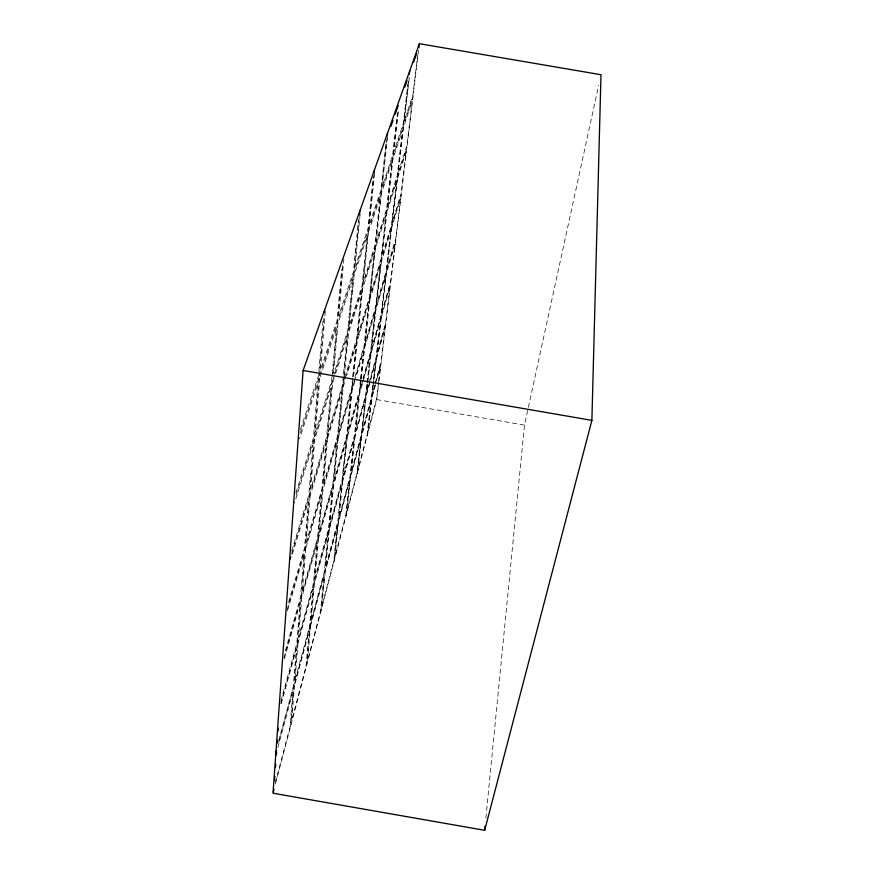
<?xml version="1.0" encoding="UTF-8"?>
<svg xmlns="http://www.w3.org/2000/svg" width="874" height="874" viewBox="0 0 874 874"><rect width="100%" height="100%" fill="white"/><g stroke="black" fill="none" stroke-linecap="round" stroke-linejoin="round"><path stroke-width="0.66" stroke-dasharray="4.37 3.28" d="M322.943 321.162L318.507 375.733L299.607 431.931M290.627 726.327L324.079 316.672M325.27 311.526L320.474 369.899L337.025 320.66L341.636 269.356M306.523 665.977L342.652 265.368M333.551 373.001L338.052 323.304L352.648 279.593L347.699 330.645L334.13 373.111M343.875 259.01L338.751 315.536L353.38 272.043L358.438 219.855M320.944 611.243L343.755 376.661M343.886 375.296L359.094 218.926M360.11 214.141L354.91 267.488L367.921 228.791L373.242 177.051M485.868 818.108L524.487 425.103L598.668 85.368M352.528 378.387L351.446 388.941L338.915 431.461L343.253 387.018L345.23 380.518M352.67 377.065L355.926 345.383L346.814 375.307M334.087 561.37L352.626 381.654M353.183 376.279L373.919 175.248M353.052 381.741L352.768 384.462L353.522 381.894M353.609 376.312L357.258 341.002L368.697 303.442L364.097 345.995L353.904 380.616M374.618 173.194L369.287 224.727L380.944 190.073L386.046 142.801M360.427 379.993L359.127 392.033L347.918 431.352L352.146 390.481L355.543 378.901M360.569 378.65L363.464 351.894L355.915 377.612M346.104 515.758L386.931 138.551M361.191 379.851L360.317 387.859L361.781 382.746M361.333 378.518L364.666 347.819L374.957 312.739L370.543 352.025L362.142 381.457M387.575 136.617L382.167 186.424L392.666 155.222L397.342 113.609M366.938 384.057L365.747 394.677L355.609 431.253L359.717 393.42L369.921 357.477L367.091 382.725M357.149 473.861L397.998 111.129M398.304 111.785L393.77 151.923L403.275 123.66L407.94 83.598M372.892 384.986L371.494 396.993L362.262 431.177L366.239 395.955L375.525 362.317L373.045 383.653M367.32 435.252L408.999 77.327M409.251 78.07L404.28 120.667L412.921 94.971L417.706 55.051M378.486 382.779L376.541 399.014L368.074 431.101L371.909 398.162L376.17 382.353M378.639 381.425L380.419 366.556L376.519 381.042M275.419 784.033L376.716 399.56L378.781 382.353M378.945 381.031L417.936 55.652M418.089 54.33L418.57 50.342M275.485 782.033L289.982 727.07L292.834 691.946L277.32 749.564M278.762 740.453L293.26 686.756L296.297 649.251L280.772 705.493M278.686 742.616L375.208 384.582M375.558 383.282L381.162 362.492M280.816 701.243L296.756 643.712L300.011 603.573L284.094 659.586M280.729 703.614L369.91 381.162M370.259 379.873L385.816 323.62M285.274 651.01L300.492 597.641L303.988 554.597L286.53 614.072M284.061 657.51L363.081 379.862M363.453 378.573L390.711 282.794M287.262 609.167L395.856 239.88M288.518 602.459L304.502 548.216L308.26 501.927L291.555 556.793M291.545 554.171L401.264 194.705M291.665 551.133L308.817 495.066L312.87 445.15L294.516 502.932M345.077 376.563L343.886 380.452L348.529 332.95L361.366 292.55L356.581 338.97L345.481 375.274M334.294 377.732L332.655 382.899L328.242 431.581L342.4 385.314L347.022 337.692L334.709 376.443M295.871 492.816L313.471 437.743L317.852 383.762L299.443 438.879M296.144 494.881L334.185 375.525M334.589 374.236L406.978 147.094M300.339 433.012L412.998 96.828M376.716 399.56L524.487 425.103M294.538 685.598L291.654 720.722L305.987 666.425L309.123 631.41L294.538 685.598M298.045 642.936L294.964 680.42L309.593 626.254L312.936 589L298.045 642.936M301.792 597.292L298.504 637.397L313.427 583.515L317 543.792L301.792 597.292M305.813 548.369L302.284 591.37L317.524 537.925L321.337 495.482L305.813 548.369M310.128 495.798L306.337 542.011L321.894 489.211L325.98 443.752L310.128 495.798M314.782 439.13L310.696 488.948L326.581 437.022L330.962 388.22L314.782 439.13M319.818 377.907L315.394 431.745L331.607 380.988L336.326 328.46L319.818 377.907M310.663 625.697L307.495 660.678L320.496 611.439L323.861 576.687L310.663 625.697M314.509 583.319L311.133 620.54L324.352 571.574L327.925 534.713L314.509 583.319M318.595 538.166L315.001 577.834L328.449 529.283L332.251 490.096L318.595 538.166M322.965 489.932L319.119 532.31L332.808 484.316L336.851 442.583L322.965 489.932M327.641 438.3L323.533 483.672L337.451 436.432L341.767 391.891L327.641 438.3M325.259 571.509L321.872 606.228L333.704 561.37L337.244 526.967L325.259 571.509M329.345 529.578L325.751 566.396L337.757 521.92L341.505 485.529L329.345 529.578M333.693 485.026L329.869 524.149L342.062 480.176L346.028 441.599L333.693 485.026M338.314 437.601L334.25 479.258L346.607 435.929L350.824 394.972L338.314 437.601M354.178 275.026L349.207 325.926L362.065 285.7L367.167 236.122L354.178 275.026M338.511 522.248L334.961 556.607L345.787 515.573L349.458 481.607L338.511 522.248M342.794 480.864L339.036 517.2L349.993 476.625L353.861 440.769L342.794 480.864M347.328 437.011L343.351 475.522L354.429 435.503L358.526 397.594L347.328 437.011M362.71 288.289L357.925 334.589L369.374 297.182L374.258 251.963L362.71 288.289M368.533 232.025L363.42 281.461L374.979 245.299L380.179 197.174L368.533 232.025M350.616 477.28L346.934 511.214L356.876 473.533L360.645 440.037L350.616 477.28M355.041 436.508L351.151 472.31L361.191 435.132L365.157 399.855L355.041 436.508M369.91 299.476L365.299 341.931L375.602 306.971L380.277 265.412L369.91 299.476M375.47 248.129L370.587 293.227L380.966 259.305L385.915 215.288L375.47 248.129M381.403 193.504L376.191 241.486L386.636 208.81L391.891 162.094L381.403 193.504M361.705 436.071L357.936 469.524L367.091 434.804L370.926 401.822L361.705 436.071M371.013 353.664L366.818 390.787L376.115 357.237L380.354 320.758L371.013 353.664M376.049 309.014L371.625 348.213L380.977 315.416L385.445 276.982L376.049 309.014M381.37 261.807L376.694 303.256L386.1 271.344L390.82 230.78L381.37 261.807M387.018 211.814L382.058 255.711L391.508 224.837L396.49 181.978L387.018 211.814M392.994 158.773L387.739 205.357L397.222 175.685L402.499 130.335L392.994 158.773M376.508 358.733L372.477 393.344L380.988 361.803L385.063 327.761L376.508 358.733M381.348 317.262L377.109 353.664L385.663 322.779L389.946 287.022L381.348 317.262M386.45 273.573L381.971 311.92L390.569 281.789L395.07 244.196L386.45 273.573M391.825 227.491L387.106 267.947L395.725 238.689L400.467 199.119L391.825 227.491M397.495 178.82L392.513 221.548L401.155 193.318L406.148 151.595L397.495 178.82M403.504 127.32L398.227 172.539L406.88 145.477L412.157 101.439L403.504 127.32"/><path stroke-width="1.31" d="M591.884 420.372L600.995 74.716L419.367 43.7L303.103 370.478L273.005 793.21L484.666 830.3L591.884 420.372L303.103 370.478M274.589 780.515L274.873 776.473M275.55 767.022L275.747 764.324M276.424 754.874L276.621 752.175M277.276 742.966L277.473 740.289M278.151 730.893L278.336 728.206M324.407 312.663L324.625 309.997M359.476 214.928L359.869 210.94M484.666 830.3L485.07 826.236M374.203 172.56L374.476 169.873M387.226 135.885L387.51 133.23M409.316 74.651L409.775 70.641M418.886 47.688L419.367 43.7M273.344 791.899L274.043 789.277M275.856 753.115L276.566 750.493M289.96 559.393L290.758 556.782M390.787 126.599L392.983 120.404M395.179 114.221L398.249 105.546M404.793 87.083L407.055 80.692M413.5 62.502L416.679 53.532"/></g></svg>
